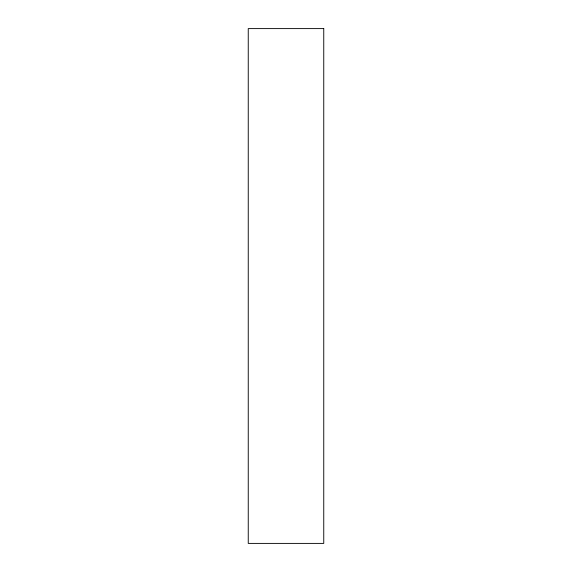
<?xml version="1.0" encoding="UTF-8"?>
<svg xmlns="http://www.w3.org/2000/svg" width="572" height="572" viewBox="0 0 572 572"><rect width="100%" height="100%" fill="white"/><g stroke="black" fill="none" stroke-linecap="round" stroke-linejoin="round"><path stroke-width="0.86" d="M323.752 28.6L248.248 28.6L248.248 543.4L323.752 543.4L323.752 28.6"/></g></svg>
